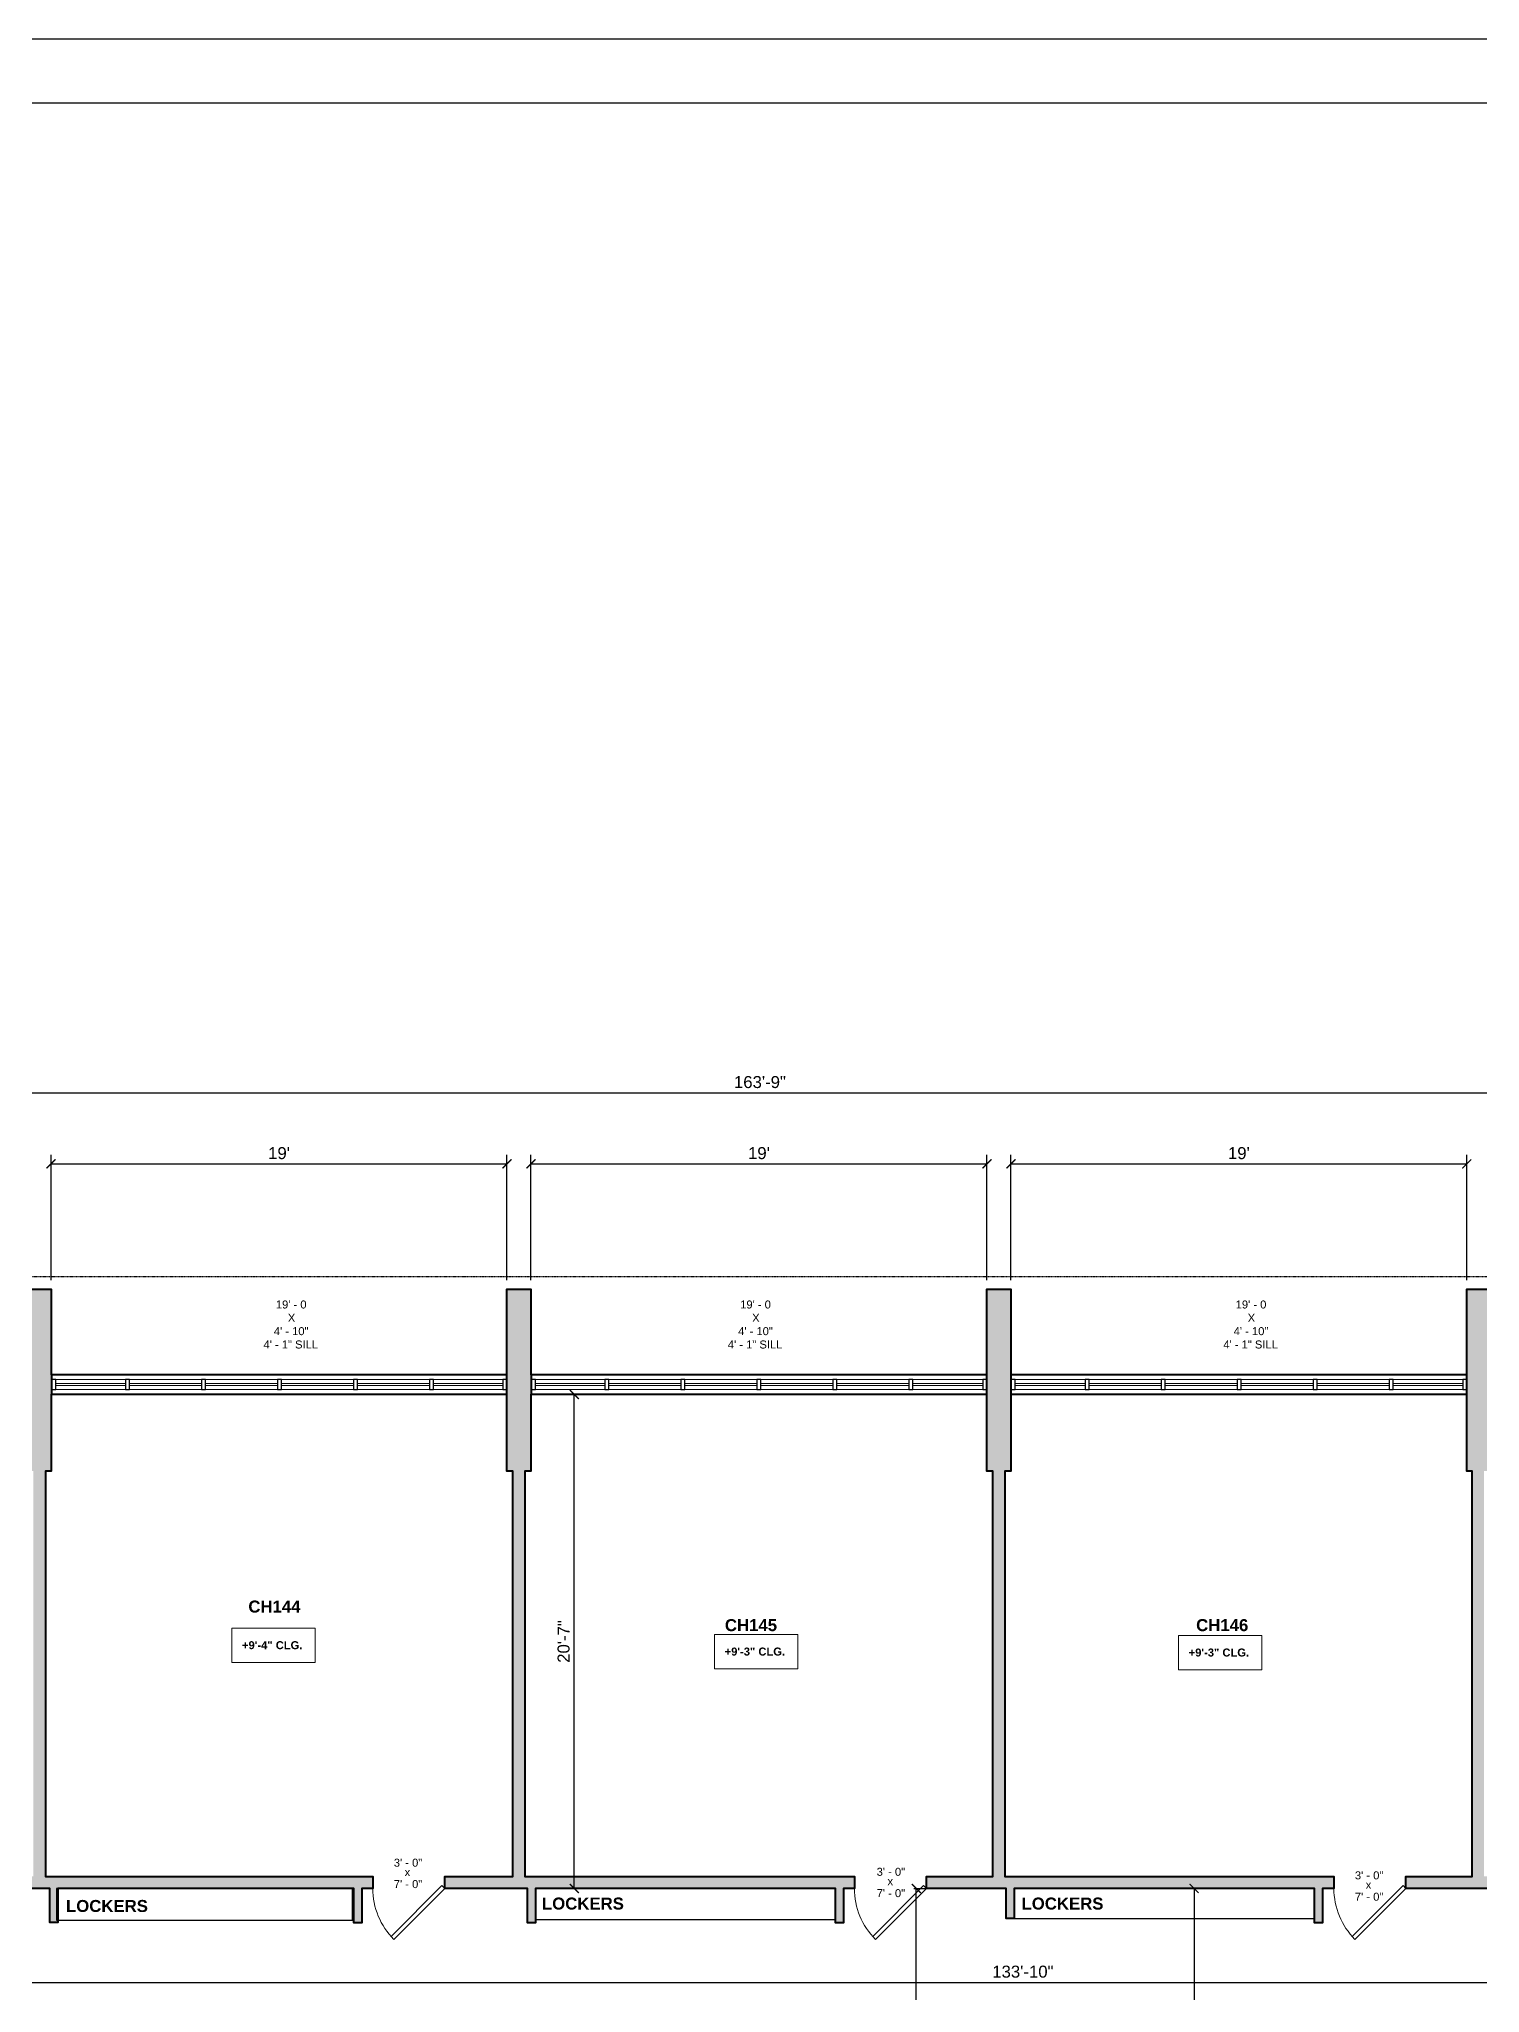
# Model space of a CAD drawing. Header units: inches. Extents: x -2078 to 106214, y -964 to 6385.
# Drawn here: x 25791 to 26511, y 4256 to 5233 of the extents above; entities that cross this region are included whole.
import ezdxf

# ---------------------------------------------------------------- set-up
doc = ezdxf.new("R2010")
doc.units = ezdxf.units.IN
doc.header["$MEASUREMENT"] = 0
doc.linetypes.add('HIDDEN2', pattern=[0.1875, 0.125, -0.0625])
for name, color, linetype, lineweight in [('A-ANNO', 2, 'Continuous', 5), ('A-ANNO-DIMS', 1, 'Continuous', 9), ('A-CASE', 4, 'Continuous', 9), ('A-DOOR', 1, 'Continuous', 18), ('A-FLOR', 6, 'Continuous', 18), ('A-GLAZ-CURT', 52, 'Continuous', 9), ('A-GLAZ-CWMG', 51, 'Continuous', 9), ('A-HIDDEN', 2, 'HIDDEN2', 18), ('A-WALL', 3, 'Continuous', 40), ('Q-CASE', 4, 'Continuous', 30)]:
    doc.layers.add(name, color=color, linetype=linetype, lineweight=lineweight)
doc.layers.add('A-HATCH', color=9, linetype='Continuous')
doc.layers.add('A-TB', color=7, linetype='Continuous')
doc.styles.add('Arial_1', font='arial.ttf', dxfattribs={"height": 0.0625})
doc.styles.add('Arial_2', font='arial.ttf', dxfattribs={"height": 3})
doc.styles.add('Arial_B', font='arialbd.ttf', dxfattribs={"height": 4.5})
doc.styles.add('Arial_B_1', font='arialbd.ttf', dxfattribs={"height": 3})
doc.styles.add('JC', font='arial.ttf', dxfattribs={"height": 0.125})
doc.dimstyles.new('JC-DIMS', dxfattribs={"dimtxt": 0.125, "dimasz": 0.09375, "dimexe": 0.09375, "dimexo": 0.09375, "dimgap": 0.046875, "dimtad": 1, "dimdec": 1, "dimzin": 0, "dimdsep": 46, "dimlunit": 4, "dimtxsty": 'JC', "dimblk": 'ARCHTICK', "dimcen": 0.09, "dimclrd": 1, "dimclre": 1, "dimclrt": 256, "dimadec": 0, "dimazin": 0, "dimtfac": 1, "dimtdec": 1, "dimtofl": 0, "dimtmove": 1, "dimatfit": 3, "dimfxl": 1, "dimtolj": 1, "dimtzin": 0, "dimarcsym": 0})

# ---------------------------------------------------------------- blocks, each defined once
blk = doc.blocks.new('JC_DOOR_SINGLE PANEL - SINGLE DOOR-1525208-3RD FL')
at = {"layer": 'A-DOOR', "lineweight": 30}
for p, q in [((-8.87, -27.04), (16.59, -1.59)), ((18, -3), (-7.46, -28.46)), ((16.59, -1.59), (18, -3)), ((-7.46, -28.46), (-8.87, -27.04))]:
    blk.add_line(p, q, dxfattribs=at)
at = {"layer": 'A-DOOR', "lineweight": 9}
blk.add_arc((18, -3), 36, 180, 225, dxfattribs=at)
blk = doc.blocks.new('System Panel - Glazed-1575523-3RD FL')
at = {"layer": 'A-GLAZ-CURT', "lineweight": 18}
for p, q in [((17.45, 0.5), (-17.45, 0.5)), ((-17.45, 0.5), (-17.45, -0.5)), ((17.45, -0.5), (17.45, 0.5)), ((-17.45, -0.5), (17.45, -0.5))]:
    blk.add_line(p, q, dxfattribs=at)
blk = doc.blocks.new('System Panel - Glazed-1575383-3RD FL')
at = {"layer": 'A-GLAZ-CURT', "lineweight": 18}
for p, q in [((18, 0.5), (-18, 0.5)), ((-18, 0.5), (-18, -0.5)), ((18, -0.5), (18, 0.5)), ((-18, -0.5), (18, -0.5))]:
    blk.add_line(p, q, dxfattribs=at)
blk = doc.blocks.new('System Panel - Glazed-1689876-3RD FL')
at = {"layer": 'A-GLAZ-CURT', "lineweight": 18}
for p, q in [((17.36, 0.5), (-17.36, 0.5)), ((-17.36, 0.5), (-17.36, -0.5)), ((17.36, -0.5), (17.36, 0.5)), ((-17.36, -0.5), (17.36, -0.5))]:
    blk.add_line(p, q, dxfattribs=at)
blk = doc.blocks.new('Rectangular Mullion - 2_5_ x 5_ rectangular-1575385-3RD FL')
at = {"layer": 'A-GLAZ-CWMG', "lineweight": 30}
for p, q in [((0, 2.5), (-2, 2.5)), ((-2, 2.5), (-2, -2.5)), ((0, -2.5), (0, 2.5)), ((-2, -2.5), (0, -2.5))]:
    blk.add_line(p, q, dxfattribs=at)
blk = doc.blocks.new('Rectangular Mullion - 2_5_ x 5_ rectangular-1575386-3RD FL')
at = {"layer": 'A-GLAZ-CWMG', "lineweight": 30}
for p, q in [((-2, 2.5), (0, 2.5)), ((-2, -2.5), (-2, 2.5)), ((0, 2.5), (0, -2.5)), ((0, -2.5), (-2, -2.5))]:
    blk.add_line(p, q, dxfattribs=at)
blk = doc.blocks.new('Rectangular Mullion - 2_5_ x 5_ rectangular-1575521-3RD FL')
at = {"layer": 'A-GLAZ-CWMG'}
for p, q in [((-272.91, 464.57), (-307.82, 464.57)), ((-272.91, 459.57), (-307.82, 459.57))]:
    blk.add_line(p, q, dxfattribs=at)
blk = doc.blocks.new('Rectangular Mullion - 2_5_ x 5_ rectangular-1575379-3RD FL')
at = {"layer": 'A-GLAZ-CWMG', "lineweight": 30}
for p, q in [((-1, 2.5), (1, 2.5)), ((-1, -2.5), (-1, 2.5)), ((1, 2.5), (1, -2.5)), ((1, -2.5), (-1, -2.5))]:
    blk.add_line(p, q, dxfattribs=at)
blk = doc.blocks.new('Rectangular Mullion - 2_5_ x 5_ rectangular-1573216-3RD FL')
at = {"layer": 'A-GLAZ-CWMG'}
for p, q in [((-474.91, 464.57), (-510.91, 464.57)), ((-474.91, 459.57), (-510.91, 459.57))]:
    blk.add_line(p, q, dxfattribs=at)
blk = doc.blocks.new('Rectangular Mullion - 2_5_ x 5_ rectangular-1689875-3RD FL')
at = {"layer": 'A-GLAZ-CWMG'}
for p, q in [((-324.2, 464.57), (-358.91, 464.57)), ((-324.2, 459.57), (-358.91, 459.57))]:
    blk.add_line(p, q, dxfattribs=at)
blk = doc.blocks.new('System Panel - Glazed-1575657-3RD FL')
at = {"layer": 'A-GLAZ-CURT', "lineweight": 18}
for p, q in [((17.33, 0.5), (-17.33, 0.5)), ((-17.33, 0.5), (-17.33, -0.5)), ((17.33, -0.5), (17.33, 0.5)), ((-17.33, -0.5), (17.33, -0.5))]:
    blk.add_line(p, q, dxfattribs=at)
blk = doc.blocks.new('System Panel - Glazed-1692442-3RD FL')
at = {"layer": 'A-GLAZ-CURT', "lineweight": 18}
for p, q in [((17.51, 0.5), (-17.51, 0.5)), ((-17.51, 0.5), (-17.51, -0.5)), ((17.51, -0.5), (17.51, 0.5)), ((-17.51, -0.5), (17.51, -0.5))]:
    blk.add_line(p, q, dxfattribs=at)
blk = doc.blocks.new('Rectangular Mullion - 2_5_ x 5_ rectangular-1575655-3RD FL')
at = {"layer": 'A-GLAZ-CWMG'}
for p, q in [((-33.23, 464.57), (-67.88, 464.57)), ((-33.23, 459.57), (-67.88, 459.57))]:
    blk.add_line(p, q, dxfattribs=at)
blk = doc.blocks.new('Rectangular Mullion - 2_5_ x 5_ rectangular-1692441-3RD FL')
at = {"layer": 'A-GLAZ-CWMG'}
for p, q in [((155.8, 464.57), (120.77, 464.57)), ((155.8, 459.57), (120.77, 459.57))]:
    blk.add_line(p, q, dxfattribs=at)
blk = doc.blocks.new('System Panel - Glazed-1575382-3RD FL')
at = {"layer": 'A-GLAZ-CURT', "lineweight": 18}
for p, q in [((17.5, 0.5), (-17.5, 0.5)), ((-17.5, 0.5), (-17.5, -0.5)), ((17.5, -0.5), (17.5, 0.5)), ((-17.5, -0.5), (17.5, -0.5))]:
    blk.add_line(p, q, dxfattribs=at)
blk = doc.blocks.new('System Panel - Glazed-1692464-3RD FL')
at = {"layer": 'A-GLAZ-CURT', "lineweight": 18}
for p, q in [((17.45, 0.5), (-17.45, 0.5)), ((-17.45, 0.5), (-17.45, -0.5)), ((17.45, -0.5), (17.45, 0.5)), ((-17.45, -0.5), (17.45, -0.5))]:
    blk.add_line(p, q, dxfattribs=at)
blk = doc.blocks.new('Rectangular Mullion - 2_5_ x 5_ rectangular-1575378-3RD FL')
at = {"layer": 'A-GLAZ-CWMG'}
for p, q in [((206.91, 464.57), (171.91, 464.57)), ((206.91, 459.57), (171.91, 459.57))]:
    blk.add_line(p, q, dxfattribs=at)
blk = doc.blocks.new('Rectangular Mullion - 2_5_ x 5_ rectangular-1692463-3RD FL')
at = {"layer": 'A-GLAZ-CWMG'}
for p, q in [((395.8, 464.57), (360.91, 464.57)), ((395.8, 459.57), (360.91, 459.57))]:
    blk.add_line(p, q, dxfattribs=at)
blk = doc.blocks.new('Casework 13 - Casework 11-1692799-3RD FL')
at = {"layer": 'Q-CASE'}
for p, q in [((895.63, 211.2), (745.43, 211.2)), ((745.43, 211.2), (745.43, 196.14)), ((895.63, 196.14), (895.63, 211.2)), ((745.43, 196.14), (895.63, 196.14))]:
    blk.add_line(p, q, dxfattribs=at)
blk = doc.blocks.new('Casework 14 - Casework 11-1693031-3RD FL')
at = {"layer": 'Q-CASE'}
for p, q in [((921.49, 213.49), (771.49, 213.49)), ((771.49, 213.49), (771.49, 197.96)), ((921.49, 197.96), (921.49, 213.49)), ((771.49, 197.96), (921.49, 197.96))]:
    blk.add_line(p, q, dxfattribs=at)
blk = doc.blocks.new('Casework 15 - Casework 11-1693233-3RD FL')
at = {"layer": 'Q-CASE'}
for p, q in [((922.87, 213.79), (774.87, 213.79)), ((774.87, 213.79), (774.87, 197.96)), ((922.87, 197.96), (922.87, 213.79)), ((774.87, 197.96), (922.87, 197.96))]:
    blk.add_line(p, q, dxfattribs=at)
blk = doc.blocks.new('_ArchTick')
at = {"color": 0, "linetype": 'ByBlock', "const_width": 0.15}
blk.add_lwpolyline([(-0.5, -0.5), (0.5, 0.5)], dxfattribs=at)
blk = doc.blocks.new('*D1075')
at = {"layer": 'A-ANNO-DIMS', "color": 1, "lineweight": -2, "transparency": 16777216}
for p, q in [((25168.76, 4612.42), (25168.76, 4710.35)), ((27133.76, 4557.52), (27133.76, 4710.35)), ((25168.76, 4705.85), (27133.76, 4705.85))]:
    blk.add_line(p, q, dxfattribs=at)
at = {"layer": 'Defpoints', "color": 0, "transparency": 16777216}
for p in [(27133.76, 4705.85), (25168.76, 4607.92), (27133.76, 4553.02)]:
    blk.add_point(p, dxfattribs=at)
at = {"layer": 'A-ANNO-DIMS', "color": 1, "lineweight": -2, "transparency": 16777216, "xscale": 4.5, "yscale": 4.5, "zscale": 4.5, "rotation": 180}
blk.add_blockref('_ArchTick', (25168.76, 4705.85), dxfattribs=at)
at = {"layer": 'A-ANNO-DIMS', "color": 1, "lineweight": -2, "transparency": 16777216, "xscale": 4.5, "yscale": 4.5, "zscale": 4.5}
blk.add_blockref('_ArchTick', (27133.76, 4705.85), dxfattribs=at)
at = {"layer": 'A-ANNO-DIMS', "transparency": 16777216, "insert": (26151.26, 4711.17), "char_height": 6, "width": 0.5739, "attachment_point": 5, "style": 'JC'}
blk.add_mtext('\\A1;163\'-9"', dxfattribs=at)
blk = doc.blocks.new('*D753')
at = {"layer": 'A-ANNO-DIMS', "color": 1, "lineweight": -2, "transparency": 16777216}
for p, q in [((25796.76, 4612.18), (25796.76, 4674.82)), ((25796.76, 4670.32), (26024.76, 4670.32)), ((26024.76, 4612.18), (26024.76, 4674.82))]:
    blk.add_line(p, q, dxfattribs=at)
at = {"layer": 'Defpoints', "color": 0, "transparency": 16777216}
for p in [(26024.76, 4670.32), (25796.76, 4607.68), (26024.76, 4607.68)]:
    blk.add_point(p, dxfattribs=at)
at = {"layer": 'A-ANNO-DIMS', "color": 1, "lineweight": -2, "transparency": 16777216, "xscale": 4.5, "yscale": 4.5, "zscale": 4.5, "rotation": 180}
blk.add_blockref('_ArchTick', (25796.76, 4670.32), dxfattribs=at)
at = {"layer": 'A-ANNO-DIMS', "color": 1, "lineweight": -2, "transparency": 16777216, "xscale": 4.5, "yscale": 4.5, "zscale": 4.5}
blk.add_blockref('_ArchTick', (26024.76, 4670.32), dxfattribs=at)
at = {"layer": 'A-ANNO-DIMS', "transparency": 16777216, "insert": (25910.76, 4675.63), "char_height": 6, "width": 0.4874, "attachment_point": 5, "style": 'JC'}
blk.add_mtext("\\A1;19'", dxfattribs=at)
blk = doc.blocks.new('*D755')
at = {"layer": 'A-ANNO-DIMS', "color": 1, "lineweight": -2, "transparency": 16777216}
for p, q in [((26036.76, 4612.18), (26036.76, 4674.82)), ((26036.76, 4670.32), (26264.76, 4670.32)), ((26264.76, 4612.18), (26264.76, 4674.82))]:
    blk.add_line(p, q, dxfattribs=at)
at = {"layer": 'Defpoints', "color": 0, "transparency": 16777216}
for p in [(26264.76, 4670.32), (26036.76, 4607.68), (26264.76, 4607.68)]:
    blk.add_point(p, dxfattribs=at)
at = {"layer": 'A-ANNO-DIMS', "color": 1, "lineweight": -2, "transparency": 16777216, "xscale": 4.5, "yscale": 4.5, "zscale": 4.5, "rotation": 180}
blk.add_blockref('_ArchTick', (26036.76, 4670.32), dxfattribs=at)
at = {"layer": 'A-ANNO-DIMS', "color": 1, "lineweight": -2, "transparency": 16777216, "xscale": 4.5, "yscale": 4.5, "zscale": 4.5}
blk.add_blockref('_ArchTick', (26264.76, 4670.32), dxfattribs=at)
at = {"layer": 'A-ANNO-DIMS', "transparency": 16777216, "insert": (26150.76, 4675.63), "char_height": 6, "width": 0.4874, "attachment_point": 5, "style": 'JC'}
blk.add_mtext("\\A1;19'", dxfattribs=at)
blk = doc.blocks.new('*D757')
at = {"layer": 'A-ANNO-DIMS', "color": 1, "lineweight": -2, "transparency": 16777216}
for p, q in [((26276.76, 4612.18), (26276.76, 4674.82)), ((26276.76, 4670.32), (26504.76, 4670.32)), ((26504.76, 4612.18), (26504.76, 4674.82))]:
    blk.add_line(p, q, dxfattribs=at)
at = {"layer": 'Defpoints', "color": 0, "transparency": 16777216}
for p in [(26504.76, 4670.32), (26276.76, 4607.68), (26504.76, 4607.68)]:
    blk.add_point(p, dxfattribs=at)
at = {"layer": 'A-ANNO-DIMS', "color": 1, "lineweight": -2, "transparency": 16777216, "xscale": 4.5, "yscale": 4.5, "zscale": 4.5, "rotation": 180}
blk.add_blockref('_ArchTick', (26276.76, 4670.32), dxfattribs=at)
at = {"layer": 'A-ANNO-DIMS', "color": 1, "lineweight": -2, "transparency": 16777216, "xscale": 4.5, "yscale": 4.5, "zscale": 4.5}
blk.add_blockref('_ArchTick', (26504.76, 4670.32), dxfattribs=at)
at = {"layer": 'A-ANNO-DIMS', "transparency": 16777216, "insert": (26390.76, 4675.63), "char_height": 6, "width": 0.4874, "attachment_point": 5, "style": 'JC'}
blk.add_mtext("\\A1;19'", dxfattribs=at)
blk = doc.blocks.new('*D835')
at = {"layer": 'A-ANNO-DIMS', "color": 1, "lineweight": -2, "transparency": 16777216}
for p, q in [((26369.56, 4308.02), (26363.9, 4308.02)), ((26368.4, 4308.02), (26368.4, 4176.02)), ((26369.56, 4176.02), (26363.9, 4176.02))]:
    blk.add_line(p, q, dxfattribs=at)
at = {"layer": 'Defpoints', "color": 0, "transparency": 16777216}
for p in [(26374.06, 4308.02), (26368.4, 4176.02), (26374.06, 4176.02)]:
    blk.add_point(p, dxfattribs=at)
at = {"layer": 'A-ANNO-DIMS', "color": 1, "lineweight": -2, "transparency": 16777216, "xscale": 4.5, "yscale": 4.5, "zscale": 4.5}
for p, rotation in [((26368.4, 4308.02), 90), ((26368.4, 4176.02), 270)]:
    blk.add_blockref('_ArchTick', p, dxfattribs=dict(at, rotation=rotation))
at = {"layer": 'A-ANNO-DIMS', "transparency": 16777216, "insert": (26363.14, 4242.02), "char_height": 6, "width": 0.4874, "attachment_point": 5, "rotation": 90, "style": 'JC'}
blk.add_mtext("\\A1;11'", dxfattribs=at)
blk = doc.blocks.new('*D837')
at = {"layer": 'A-ANNO-DIMS', "color": 1, "lineweight": -2, "transparency": 16777216}
for p, q in [((25479.76, 4262.24), (25479.76, 4256.59)), ((25479.76, 4261.09), (27085.76, 4261.09)), ((27085.76, 4262.24), (27085.76, 4256.59))]:
    blk.add_line(p, q, dxfattribs=at)
at = {"layer": 'Defpoints', "color": 0, "transparency": 16777216}
for p in [(25479.76, 4266.74), (27085.76, 4266.74), (27085.76, 4261.09)]:
    blk.add_point(p, dxfattribs=at)
at = {"layer": 'A-ANNO-DIMS', "color": 1, "lineweight": -2, "transparency": 16777216, "xscale": 4.5, "yscale": 4.5, "zscale": 4.5, "rotation": 180}
blk.add_blockref('_ArchTick', (25479.76, 4261.09), dxfattribs=at)
at = {"layer": 'A-ANNO-DIMS', "color": 1, "lineweight": -2, "transparency": 16777216, "xscale": 4.5, "yscale": 4.5, "zscale": 4.5}
blk.add_blockref('_ArchTick', (27085.76, 4261.09), dxfattribs=at)
at = {"layer": 'A-ANNO-DIMS', "transparency": 16777216, "insert": (26282.76, 4266.4), "char_height": 6, "width": 0.6604, "attachment_point": 5, "style": 'JC'}
blk.add_mtext('\\A1;133\'-10"', dxfattribs=at)
blk = doc.blocks.new('*D839')
at = {"layer": 'A-ANNO-DIMS', "color": 1, "lineweight": -2, "transparency": 16777216}
for p, q in [((26228.26, 4308.02), (26233.92, 4308.02)), ((26229.42, 4170.02), (26229.42, 4308.02)), ((26228.26, 4170.02), (26233.92, 4170.02))]:
    blk.add_line(p, q, dxfattribs=at)
at = {"layer": 'Defpoints', "color": 0, "transparency": 16777216}
for p in [(26223.76, 4308.02), (26229.42, 4308.02), (26223.76, 4170.02)]:
    blk.add_point(p, dxfattribs=at)
at = {"layer": 'A-ANNO-DIMS', "color": 1, "lineweight": -2, "transparency": 16777216, "xscale": 4.5, "yscale": 4.5, "zscale": 4.5}
for p, rotation in [((26229.42, 4308.02), 90), ((26229.42, 4170.02), 270)]:
    blk.add_blockref('_ArchTick', p, dxfattribs=dict(at, rotation=rotation))
at = {"layer": 'A-ANNO-DIMS', "transparency": 16777216, "insert": (26224.11, 4239.02), "char_height": 6, "width": 0.4874, "attachment_point": 5, "rotation": 90, "style": 'JC'}
blk.add_mtext('\\A1;11\'-6"', dxfattribs=at)
blk = doc.blocks.new('*D847')
at = {"layer": 'A-ANNO-DIMS', "color": 1, "lineweight": -2, "transparency": 16777216}
for p, q in [((27133.76, 4411.52), (27133.76, 3338.45)), ((25168.76, 3666.42), (25168.76, 3338.45)), ((25168.76, 3342.95), (27133.76, 3342.95))]:
    blk.add_line(p, q, dxfattribs=at)
at = {"layer": 'Defpoints', "color": 0, "transparency": 16777216}
for p in [(27133.76, 4416.02), (25168.76, 3670.92), (27133.76, 3342.95)]:
    blk.add_point(p, dxfattribs=at)
at = {"layer": 'A-ANNO-DIMS', "color": 1, "lineweight": -2, "transparency": 16777216, "xscale": 4.5, "yscale": 4.5, "zscale": 4.5, "rotation": 180}
blk.add_blockref('_ArchTick', (25168.76, 3342.95), dxfattribs=at)
at = {"layer": 'A-ANNO-DIMS', "color": 1, "lineweight": -2, "transparency": 16777216, "xscale": 4.5, "yscale": 4.5, "zscale": 4.5}
blk.add_blockref('_ArchTick', (27133.76, 3342.95), dxfattribs=at)
at = {"layer": 'A-ANNO-DIMS', "transparency": 16777216, "insert": (26151.26, 3348.27), "char_height": 6, "width": 0.5739, "attachment_point": 5, "style": 'JC'}
blk.add_mtext('\\A1;163\'-9"', dxfattribs=at)
blk = doc.blocks.new('JC- existing door Tag_quad - JC- existing door Tag_quad-839775-3RD FL')
at = {"layer": 'A-ANNO', "insert": (-0.023, 0.038), "char_height": 0.0625, "width": 0.0505, "attachment_point": 1, "style": 'Arial_1', "bg_fill": 2}
blk.add_mtext('x', dxfattribs=at)
blk = doc.blocks.new('*D851')
at = {"layer": 'A-ANNO-DIMS', "color": 1, "lineweight": -2, "transparency": 16777216}
for p, q in [((26057.25, 4555.02), (26062.9, 4555.02)), ((26058.4, 4308.02), (26058.4, 4555.02)), ((26057.25, 4308.02), (26062.9, 4308.02))]:
    blk.add_line(p, q, dxfattribs=at)
at = {"layer": 'Defpoints', "color": 0, "transparency": 16777216}
for p in [(26052.75, 4555.02), (26058.4, 4555.02), (26052.75, 4308.02)]:
    blk.add_point(p, dxfattribs=at)
at = {"layer": 'A-ANNO-DIMS', "color": 1, "lineweight": -2, "transparency": 16777216, "xscale": 4.5, "yscale": 4.5, "zscale": 4.5}
for p, rotation in [((26058.4, 4555.02), 90), ((26058.4, 4308.02), 270)]:
    blk.add_blockref('_ArchTick', p, dxfattribs=dict(at, rotation=rotation))
at = {"layer": 'A-ANNO-DIMS', "transparency": 16777216, "insert": (26053.09, 4431.52), "char_height": 6, "width": 0.4874, "attachment_point": 5, "rotation": 90, "style": 'JC'}
blk.add_mtext('\\A1;20\'-7"', dxfattribs=at)
blk = doc.blocks.new('JC_TB_48x36 - JC_TB_3624-1264225-Floor Plans')
at = {"layer": 'A-TB'}
for p, q in [((47.997, 24.012), (-0.003, 24.012)), ((47.497, 23.512), (0.747, 23.512))]:
    blk.add_line(p, q, dxfattribs=at)

msp = doc.modelspace()

# ---------------------------------------------------------------- linework, layer by layer
at = {"layer": 'A-ANNO', "flags": 128}
for points in [[(25887.125, 4438.116), (25928.861, 4438.116), (25928.861, 4421.048), (25887.125, 4421.048)], [(26128.498, 4434.931), (26170.234, 4434.931), (26170.234, 4417.863), (26128.498, 4417.863)], [(26360.548, 4434.455), (26402.284, 4434.455), (26402.284, 4417.387), (26360.548, 4417.387)]]:
    msp.add_lwpolyline(points, close=True, dxfattribs=at)
at = {"layer": 'A-FLOR', "color": 7}
for p, q in [((25993.667, 4308.362), (25993.327, 4308.362)), ((26234.509, 4308.362), (26234.168, 4308.362)), ((26474.289, 4308.362), (26473.948, 4308.362))]:
    msp.add_line(p, q, dxfattribs=at)

# ---------------------------------------------------------------- block references
at = {"layer": 'A-CASE'}
for name, p in [('Casework 15 - Casework 11-1693233-3RD FL', (25024.678, 4094.231)), ('Casework 14 - Casework 11-1693031-3RD FL', (25267.515, 4094.533)), ('Casework 13 - Casework 11-1692799-3RD FL', (25532.887, 4096.826))]:
    msp.add_blockref(name, p, dxfattribs=at)
at = {"layer": 'A-DOOR'}
for p in [(25975.667, 4311.021), (26216.509, 4311.021), (26456.289, 4311.021)]:
    msp.add_blockref('JC_DOOR_SINGLE PANEL - SINGLE DOOR-1525208-3RD FL', p, dxfattribs=at)
at = {"layer": 'A-GLAZ-CURT'}
for name, p in [('System Panel - Glazed-1575523-3RD FL', (25816.592, 4560.021)), ('System Panel - Glazed-1575383-3RD FL', (25854.045, 4560.021)), ('System Panel - Glazed-1575383-3RD FL', (25892.045, 4560.021)), ('System Panel - Glazed-1575383-3RD FL', (25930.045, 4560.021)), ('System Panel - Glazed-1575383-3RD FL', (25968.045, 4560.021)), ('System Panel - Glazed-1689876-3RD FL', (26005.402, 4560.021)), ('System Panel - Glazed-1575657-3RD FL', (26056.405, 4560.021)), ('System Panel - Glazed-1575383-3RD FL', (26093.731, 4560.021)), ('System Panel - Glazed-1575383-3RD FL', (26131.731, 4560.021)), ('System Panel - Glazed-1575383-3RD FL', (26169.731, 4560.021)), ('System Panel - Glazed-1575383-3RD FL', (26207.731, 4560.021)), ('System Panel - Glazed-1692442-3RD FL', (26245.245, 4560.021)), ('System Panel - Glazed-1575382-3RD FL', (26296.366, 4560.021)), ('System Panel - Glazed-1575383-3RD FL', (26333.866, 4560.021)), ('System Panel - Glazed-1575383-3RD FL', (26371.866, 4560.021)), ('System Panel - Glazed-1575383-3RD FL', (26409.866, 4560.021)), ('System Panel - Glazed-1575383-3RD FL', (26447.866, 4560.021)), ('System Panel - Glazed-1692464-3RD FL', (26485.313, 4560.021))]:
    msp.add_blockref(name, p, dxfattribs=at)
at = {"layer": 'A-GLAZ-CWMG', "rotation": 180}
for p in [(25797.14, 4560.021), (26037.078, 4560.021), (26276.866, 4560.021)]:
    msp.add_blockref('Rectangular Mullion - 2_5_ x 5_ rectangular-1575385-3RD FL', p, dxfattribs=at)
at = {"layer": 'A-GLAZ-CWMG'}
for name, p in [('Rectangular Mullion - 2_5_ x 5_ rectangular-1575521-3RD FL', (26106.959, 4097.954)), ('Rectangular Mullion - 2_5_ x 5_ rectangular-1573216-3RD FL', (26346.959, 4097.954)), ('Rectangular Mullion - 2_5_ x 5_ rectangular-1573216-3RD FL', (26384.959, 4097.954)), ('Rectangular Mullion - 2_5_ x 5_ rectangular-1573216-3RD FL', (26422.959, 4097.954)), ('Rectangular Mullion - 2_5_ x 5_ rectangular-1573216-3RD FL', (26460.959, 4097.954)), ('Rectangular Mullion - 2_5_ x 5_ rectangular-1689875-3RD FL', (26346.959, 4097.954)), ('Rectangular Mullion - 2_5_ x 5_ rectangular-1575655-3RD FL', (26106.959, 4097.954)), ('Rectangular Mullion - 2_5_ x 5_ rectangular-1573216-3RD FL', (26586.646, 4097.954)), ('Rectangular Mullion - 2_5_ x 5_ rectangular-1573216-3RD FL', (26624.646, 4097.954)), ('Rectangular Mullion - 2_5_ x 5_ rectangular-1573216-3RD FL', (26662.646, 4097.954)), ('Rectangular Mullion - 2_5_ x 5_ rectangular-1573216-3RD FL', (26700.646, 4097.954)), ('Rectangular Mullion - 2_5_ x 5_ rectangular-1692441-3RD FL', (26106.959, 4097.954)), ('Rectangular Mullion - 2_5_ x 5_ rectangular-1575378-3RD FL', (26106.959, 4097.954)), ('Rectangular Mullion - 2_5_ x 5_ rectangular-1573216-3RD FL', (26826.78, 4097.954)), ('Rectangular Mullion - 2_5_ x 5_ rectangular-1573216-3RD FL', (26864.78, 4097.954)), ('Rectangular Mullion - 2_5_ x 5_ rectangular-1573216-3RD FL', (26902.78, 4097.954)), ('Rectangular Mullion - 2_5_ x 5_ rectangular-1573216-3RD FL', (26940.78, 4097.954)), ('Rectangular Mullion - 2_5_ x 5_ rectangular-1692463-3RD FL', (26106.959, 4097.954))]:
    msp.add_blockref(name, p, dxfattribs=at)
at = {"layer": 'A-GLAZ-CWMG', "extrusion": (0, 0, -1), "rotation": 180}
for name, p in [('Rectangular Mullion - 2_5_ x 5_ rectangular-1575379-3RD FL', (-25835.045, 4560.021)), ('Rectangular Mullion - 2_5_ x 5_ rectangular-1575379-3RD FL', (-25873.045, 4560.021)), ('Rectangular Mullion - 2_5_ x 5_ rectangular-1575379-3RD FL', (-25911.045, 4560.021)), ('Rectangular Mullion - 2_5_ x 5_ rectangular-1575379-3RD FL', (-25949.045, 4560.021)), ('Rectangular Mullion - 2_5_ x 5_ rectangular-1575379-3RD FL', (-25987.045, 4560.021)), ('Rectangular Mullion - 2_5_ x 5_ rectangular-1575386-3RD FL', (-26024.759, 4560.021)), ('Rectangular Mullion - 2_5_ x 5_ rectangular-1575379-3RD FL', (-26074.731, 4560.021)), ('Rectangular Mullion - 2_5_ x 5_ rectangular-1575379-3RD FL', (-26112.731, 4560.021)), ('Rectangular Mullion - 2_5_ x 5_ rectangular-1575379-3RD FL', (-26150.731, 4560.021)), ('Rectangular Mullion - 2_5_ x 5_ rectangular-1575379-3RD FL', (-26188.731, 4560.021)), ('Rectangular Mullion - 2_5_ x 5_ rectangular-1575379-3RD FL', (-26226.731, 4560.021)), ('Rectangular Mullion - 2_5_ x 5_ rectangular-1575386-3RD FL', (-26264.759, 4560.021)), ('Rectangular Mullion - 2_5_ x 5_ rectangular-1575379-3RD FL', (-26314.866, 4560.021)), ('Rectangular Mullion - 2_5_ x 5_ rectangular-1575379-3RD FL', (-26352.866, 4560.021)), ('Rectangular Mullion - 2_5_ x 5_ rectangular-1575379-3RD FL', (-26390.866, 4560.021)), ('Rectangular Mullion - 2_5_ x 5_ rectangular-1575379-3RD FL', (-26428.866, 4560.021)), ('Rectangular Mullion - 2_5_ x 5_ rectangular-1575379-3RD FL', (-26466.866, 4560.021)), ('Rectangular Mullion - 2_5_ x 5_ rectangular-1575386-3RD FL', (-26504.759, 4560.021))]:
    msp.add_blockref(name, p, dxfattribs=at)

# ---------------------------------------------------------------- texts
at = {"layer": 'A-ANNO', "attachment_point": 1}
for s, insert, char_height, width, style in [("19' - 0 ", (25909.168, 4602.001), 4, 21.412, 'Arial_2'), ("19' - 0 ", (26141.372, 4602.001), 4, 21.412, 'Arial_2'), ("19' - 0 ", (26389.168, 4602.001), 4, 21.412, 'Arial_2'), ('X ', (25915.168, 4595.334), 4, 6.666, 'Arial_2'), ('X ', (26147.372, 4595.334), 4, 6.666, 'Arial_2'), ('X ', (26395.168, 4595.334), 4, 6.666, 'Arial_2'), ('4\' - 1" SILL', (25903.001, 4582.001), 4, 34.138, 'Arial_2'), ('4\' - 10"', (25908.168, 4588.667), 4, 21.816, 'Arial_2'), ('4\' - 1" SILL', (26135.206, 4582.001), 4, 34.138, 'Arial_2'), ('4\' - 10"', (26140.372, 4588.667), 4, 21.816, 'Arial_2'), ('4\' - 1" SILL', (26383.001, 4582.001), 4, 34.138, 'Arial_2'), ('4\' - 10"', (26388.168, 4588.667), 4, 21.816, 'Arial_2'), ('CH144', (25895.425, 4451.971), 6, 75.346, 'Arial_B'), ('CH145', (26133.725, 4442.683), 6, 75.346, 'Arial_B'), ('CH146', (26369.389, 4442.683), 6, 75.346, 'Arial_B'), ('+9\'-4" CLG.', (25892.245, 4431.663), 4, 37.976, 'Arial_B_1'), ('+9\'-3" CLG.', (26133.618, 4428.478), 4, 37.976, 'Arial_B_1'), ('+9\'-3" CLG.', (26365.668, 4428.002), 4, 37.976, 'Arial_B_1'), ('LOCKERS', (25804.214, 4302.273), 6, 50.5, 'Arial_B'), ('LOCKERS', (26042.238, 4303.488), 6, 50.5, 'Arial_B'), ('LOCKERS', (26282.065, 4303.488), 6, 50.5, 'Arial_B')]:
    msp.add_mtext(s, dxfattribs=dict(at, insert=insert, char_height=char_height, width=width, style=style))

# ---------------------------------------------------------------- dimensions: what is measured, and where the dimension line sits
at = {"layer": 'A-ANNO-DIMS'}
for base, p1, p2, picture, middle in [((27133.759, 4705.852), (25168.759, 4607.92), (27133.759, 4553.021), '*D1075', (26151.259, 4711.167)), ((26024.759, 4670.321), (25796.759, 4607.684), (26024.759, 4607.684), '*D753', (25910.759, 4675.634)), ((26264.759, 4670.321), (26036.759, 4607.684), (26264.759, 4607.684), '*D755', (26150.759, 4675.634)), ((26504.759, 4670.321), (26276.759, 4607.684), (26504.759, 4607.684), '*D757', (26390.759, 4675.634)), ((27133.759, 3342.954), (25168.759, 3670.92), (27133.759, 4416.021), '*D847', (26151.259, 3348.27)), ((27085.759, 4261.085), (25479.759, 4266.742), (27085.759, 4266.742), '*D837', (26282.759, 4266.401))]:
    dim = msp.add_linear_dim(base=base, p1=p1, p2=p2, dimstyle='JC-DIMS', dxfattribs=at)
    dim.commit()
    dim.dimension.update_dxf_attribs({"geometry": picture, "text_midpoint": middle})
for base, p1, p2, picture, middle in [((26058.404, 4555.021), (26052.748, 4308.021), (26052.748, 4555.021), '*D851', (26053.091, 4431.521)), ((26229.42, 4308.021), (26223.763, 4170.021), (26223.763, 4308.021), '*D839', (26224.107, 4239.021)), ((26368.399, 4176.021), (26374.056, 4308.021), (26374.056, 4176.021), '*D835', (26363.137, 4242.021))]:
    dim = msp.add_linear_dim(base=base, p1=p1, p2=p2, angle=90, dimstyle='JC-DIMS', dxfattribs=at)
    dim.commit()
    dim.dimension.update_dxf_attribs({"geometry": picture, "text_midpoint": middle})

# ---------------------------------------------------------------- next in the draw order: block references
at = {"layer": 'A-ANNO', "xscale": 64, "yscale": 64, "zscale": 64}
for p in [(25975.044, 4315.773), (26216.509, 4311.23), (26455.666, 4309.446)]:
    msp.add_blockref('JC- existing door Tag_quad - JC- existing door Tag_quad-839775-3RD FL', p, dxfattribs=at)

# ---------------------------------------------------------------- next in the draw order: texts
at = {"layer": 'A-ANNO', "char_height": 4, "width": 17.978, "attachment_point": 1, "style": 'Arial_2'}
for s, insert in [('3\' - 0"', (25968.159, 4322.911)), ('3\' - 0"', (26209.623, 4318.367)), ('7\' - 0"', (25968.159, 4312.229)), ('3\' - 0"', (26448.78, 4316.583)), ('7\' - 0"', (26209.623, 4307.686)), ('7\' - 0"', (26448.78, 4305.902))]:
    msp.add_mtext(s, dxfattribs=dict(at, insert=insert))

# ---------------------------------------------------------------- next in the draw order: block references
at = {"layer": 'A-TB', "xscale": 64, "yscale": 64, "zscale": 64}
msp.add_blockref('JC_TB_48x36 - JC_TB_3624-1264225-Floor Plans', (24830.08, 3695.863), dxfattribs=at)

# ---------------------------------------------------------------- next in the draw order: hatches: boundary and pattern name
at = {"layer": 'A-HATCH'}
h = msp.add_hatch(color=256, dxfattribs=at)
h.dxf.hatch_style = 1
h.paths.add_polyline_path([(26756.759, 4555.021), (26756.81, 4565.021), (26756.759, 4565.021), (26756.759, 4607.684), (26744.759, 4607.684), (26744.759, 4516.684), (26749.009, 4516.684), (26749.009, 4316.407), (26728.139, 4316.407), (26728.139, 4314.407), (26714.158, 4314.407), (26714.158, 4308.407), (26781.139, 4308.407), (26781.139, 4314.407), (26767.139, 4314.407), (26767.139, 4316.407), (26754.009, 4316.407), (26754.009, 4516.684), (26756.759, 4516.684)])
h.paths.add_polyline_path([(26516.759, 4607.684), (26504.759, 4607.684), (26504.759, 4516.684), (26507.424, 4516.684), (26507.424, 4314.021), (26474.289, 4314.021), (26474.289, 4308.021), (26515.002, 4308.021), (26515.002, 4291.521), (26519.002, 4291.521), (26519.002, 4308.021), (26668.521, 4308.021), (26668.521, 4291.538), (26672.521, 4291.538), (26672.521, 4308.407), (26678.158, 4308.407), (26678.158, 4314.407), (26668.521, 4314.407), (26668.521, 4314.021), (26513.424, 4314.021), (26513.424, 4516.684), (26516.759, 4516.684), (26516.759, 4555.021), (26516.835, 4555.021), (26516.835, 4565.021), (26516.759, 4565.021)])
h.paths.add_polyline_path([(26276.759, 4607.684), (26264.759, 4607.684), (26264.759, 4516.684), (26267.69, 4516.684), (26267.69, 4314.021), (26234.509, 4314.021), (26234.509, 4308.021), (26274.32, 4308.021), (26274.32, 4292.968), (26278.32, 4292.968), (26278.32, 4308.021), (26428.521, 4308.021), (26428.521, 4290.788), (26432.521, 4290.788), (26432.521, 4308.021), (26438.289, 4308.021), (26438.289, 4314.021), (26273.69, 4314.021), (26273.69, 4516.684), (26276.759, 4516.684), (26276.759, 4555.021), (26276.866, 4555.021), (26276.866, 4565.021), (26276.759, 4565.021)])
h.paths.add_polyline_path([(26036.759, 4607.684), (26024.759, 4607.684), (26024.759, 4516.684), (26027.759, 4516.684), (26027.759, 4314.021), (25993.667, 4314.021), (25993.667, 4308.021), (26035.009, 4308.021), (26035.009, 4290.788), (26039.009, 4290.788), (26039.009, 4308.021), (26189.009, 4308.021), (26189.009, 4290.788), (26193.009, 4290.788), (26193.009, 4308.021), (26198.509, 4308.021), (26198.509, 4314.021), (26033.759, 4314.021), (26033.759, 4516.684), (26036.759, 4516.684), (26036.759, 4555.021), (26037.078, 4555.021), (26037.078, 4565.021), (26036.759, 4565.021)])
h.paths.add_polyline_path([(25796.759, 4607.684), (25784.759, 4607.684), (25784.759, 4516.684), (25787.947, 4516.684), (25787.947, 4314.021), (25753.947, 4314.021), (25753.947, 4308.021), (25796.167, 4308.021), (25796.167, 4291.021), (25800.167, 4291.021), (25800.167, 4308.021), (25948.167, 4308.021), (25948.167, 4290.788), (25952.167, 4290.788), (25952.167, 4308.021), (25957.667, 4308.021), (25957.667, 4314.021), (25793.947, 4314.021), (25793.947, 4516.684), (25796.759, 4516.684), (25796.759, 4555.021), (25797.14, 4555.021), (25797.14, 4565.021), (25796.759, 4565.021)])
h.paths.add_polyline_path([(25554.325, 4180.021), (25479.759, 4180.021), (25479.759, 4185.021), (25473.759, 4185.021), (25473.759, 4180.021), (25455.091, 4180.021), (25455.091, 4122.021), (25549.325, 4122.021), (25549.325, 3908.271), (25554.325, 3908.271)])
h.paths.add_polyline_path([(25559.325, 3869.271), (25554.325, 3869.271), (25554.325, 3871.771), (25549.325, 3871.771), (25549.325, 3869.271), (25544.325, 3869.271), (25544.325, 3716.021), (25545.792, 3716.021), (25545.792, 3708.021), (25545.759, 3671.157), (25557.759, 3671.157), (25557.759, 3707.513), (25557.759, 3717.513), (25559.325, 3717.513)])
h.paths.add_polyline_path([(25634.325, 3920.785), (25626.325, 3920.785), (25626.325, 3778.735), (25634.325, 3778.735)])
h.paths.add_polyline_path([(25701.542, 3717.513), (25701.325, 3717.513), (25559.325, 3717.513), (25557.759, 3717.513), (25557.759, 3707.513), (25701.325, 3707.513), (25701.542, 3707.513)])
h.paths.add_polyline_path([(25401.759, 3731.157), (25389.759, 3731.157), (25389.759, 3671.157), (25401.759, 3671.157)])

# ---------------------------------------------------------------- next in the draw order: linework, layer by layer
at = {"layer": 'A-HIDDEN', "lineweight": 30}
msp.add_lwpolyline([(27159.634, 3814.961), (26792.316, 3814.961), (26792.316, 3665.436), (25143.754, 3665.436), (25143.754, 4613.942), (27159.634, 4613.942)], close=True, dxfattribs=at)
at = {"layer": 'A-WALL'}
for points in [[(25784.759, 4607.684), (25796.759, 4607.684), (25796.759, 4565.021), (25797.14, 4565.021), (26024.759, 4565.021)], [(26037.078, 4555.021), (26036.759, 4555.021), (26036.759, 4516.684), (26033.759, 4516.684), (26033.759, 4314.021), (26198.509, 4314.021), (26198.509, 4308.021), (26193.009, 4308.021), (26193.009, 4290.788), (26189.009, 4290.788), (26189.009, 4308.021), (26039.009, 4308.021), (26039.009, 4290.788), (26035.009, 4290.788), (26035.009, 4308.021), (25993.667, 4308.021), (25993.667, 4314.021), (26027.759, 4314.021), (26027.759, 4516.684), (26024.759, 4516.684), (26024.759, 4607.684), (26036.759, 4607.684), (26036.759, 4565.021), (26037.078, 4565.021), (26264.759, 4565.021)], [(26276.866, 4555.021), (26276.759, 4555.021), (26276.759, 4516.684), (26273.69, 4516.684), (26273.69, 4314.021), (26438.289, 4314.021), (26438.289, 4308.021), (26432.521, 4308.021), (26432.521, 4290.788), (26428.521, 4290.788), (26428.521, 4308.021), (26278.32, 4308.021), (26278.32, 4292.968), (26274.32, 4292.968), (26274.32, 4308.021), (26234.509, 4308.021), (26234.509, 4314.021), (26267.69, 4314.021), (26267.69, 4516.684), (26264.759, 4516.684), (26264.759, 4607.684), (26276.759, 4607.684), (26276.759, 4565.021), (26276.866, 4565.021), (26504.759, 4565.021)], [(26515.002, 4308.021), (26474.289, 4308.021), (26474.289, 4314.021), (26507.424, 4314.021), (26507.424, 4516.684), (26504.759, 4516.684), (26504.759, 4607.684), (26516.759, 4607.684)], [(26024.759, 4555.021), (25797.14, 4555.021), (25797.14, 4565.021)], [(26264.759, 4555.021), (26037.078, 4555.021), (26037.078, 4565.021)], [(26504.759, 4555.021), (26276.866, 4555.021), (26276.866, 4565.021)], [(25797.14, 4555.021), (25796.759, 4555.021), (25796.759, 4516.684), (25793.947, 4516.684), (25793.947, 4314.021), (25957.667, 4314.021), (25957.667, 4308.021), (25952.167, 4308.021), (25952.167, 4290.788), (25948.167, 4290.788), (25948.167, 4308.021), (25800.167, 4308.021), (25800.167, 4291.021), (25796.167, 4291.021), (25796.167, 4308.021), (25753.947, 4308.021)]]:
    msp.add_lwpolyline(points, dxfattribs=at)

doc.saveas('drawing.dxf')
